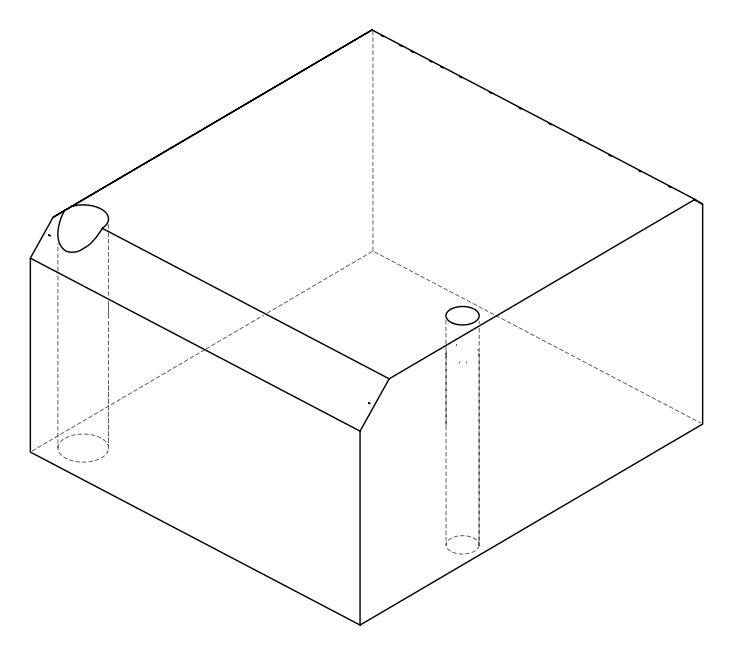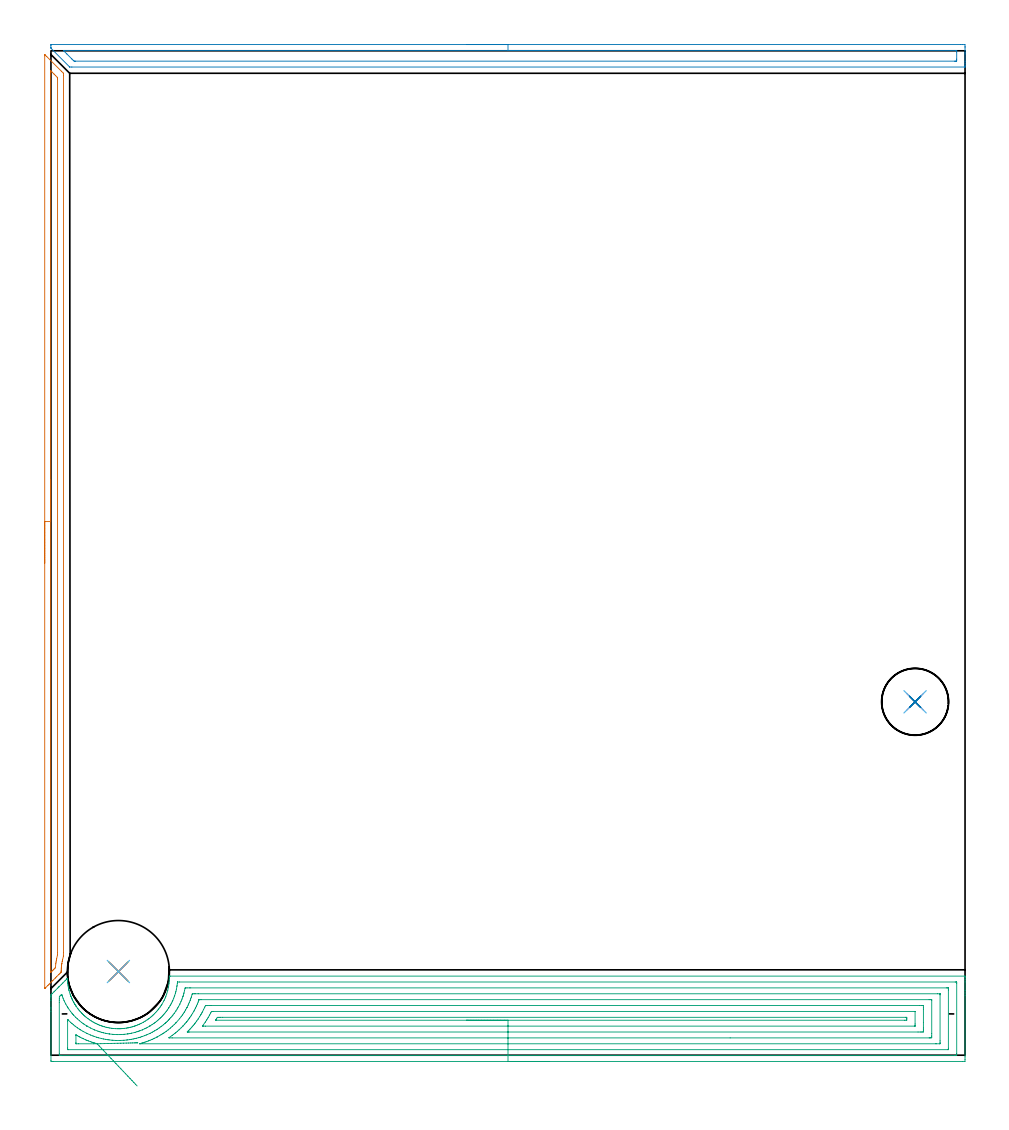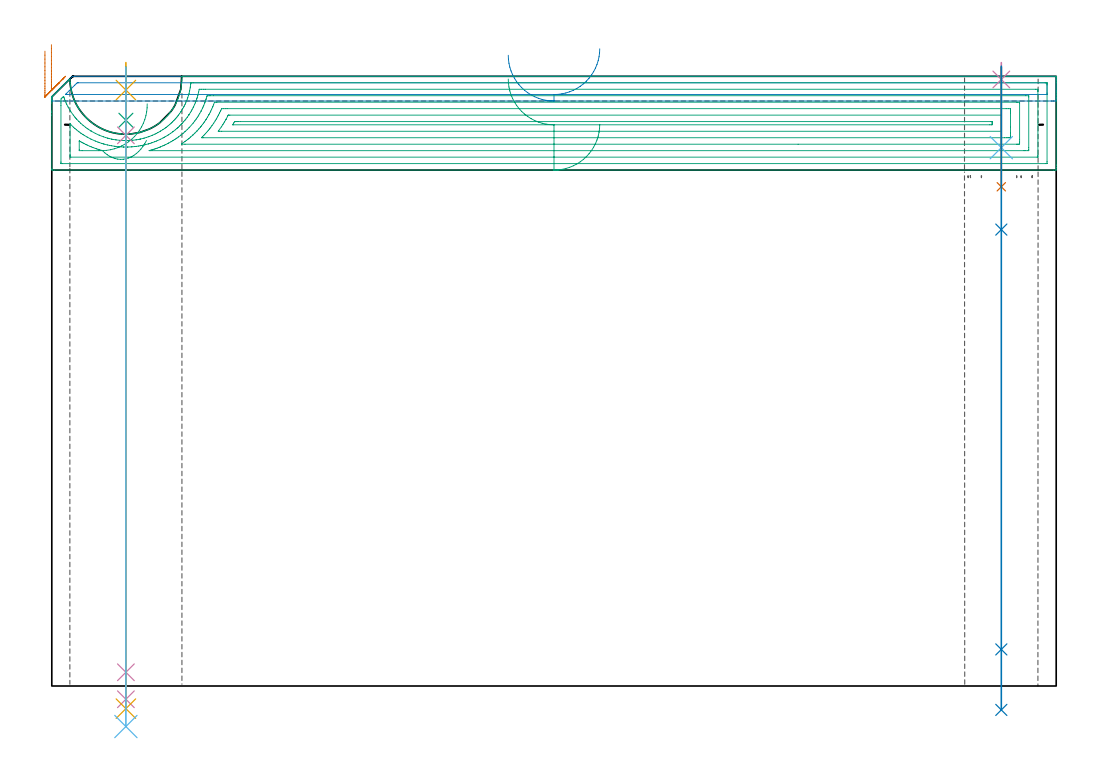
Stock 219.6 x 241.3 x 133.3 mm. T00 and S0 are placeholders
(PLAN: 12 operations, 8 tool changes, 23.9 min)
(1 AREA_MILL | FG_CHAMFER_SURFACE | UGT0205_001 | 3.7 min | 2313 mm3)
(2 AREA_MILL_1 | FG_CHAMFER_SURFACE_1 | UGT0205_001 | 3.68 min | 3163 mm3)
(3 AREA_MILL_2 | FG_CHAMFER_SURFACE_2 | UGT0205_001 | 13.69 min | 46036 mm3)
(4 SPOT_DRILL | STEP1HOLE | NXT0321_9005460120000 | 0.03 min | 3 mm3)
(5 SPOT_DRILL_1 | STEP1HOLE_1 | NXT0321_9005460120000 | 0.05 min | 141 mm3)
(6 DRILL_BLIND_HOLE_INTO_CENTER | STEP1HOLE | UGT0301_217 | 0.07 min | 1143 mm3)
(7 DRILL_TO_ENLARGE_BLIND_HOLE | STEP1HOLE | NXT0301_111 | 0.11 min | 3444 mm3)
(8 GUN_DRILL_THROUGH_HOLE | STEP1HOLE | UGT0307_013 | 0.76 min | 22242 mm3)
(9 DRILL_BLIND_HOLE_INTO_CENTER_1 | STEP1HOLE_1 | NXT0301_035 | 0.05 min | 213 mm3)
(10 GUN_DRILL_THROUGH_HOLE_1 | STEP1HOLE_1 | UGT0307_002 | 0.6 min | 3503 mm3)
(11 SPADE_DRILL_TO_ENLARGE_THROUGH_HOLE | STEP1HOLE_1 | UGT0306_006 | 0.56 min | 20978 mm3)
(12 DRILL_TO_ENLARGE_THROUGH_HOLE | STEP1HOLE_1 | UGT0301_058 | 0.58 min | 36714 mm3)
(TOOL UGT0205_001 | Chamfer Mill 20 x 3 x 45 deg. | D20 FL50 Z2)
(TOOL NXT0321_9005460120000 | NC Spot Drill, 142deg, 12mm, Carbide, Uncoated | D12 PA142 FL30 Z2)
(TOOL UGT0301_217 | Twist Drill 10.4 mm | D10.4 PA118 FL82 Z2)
(TOOL NXT0301_111 | Carbide Drill 16.1mm [860.1-1610-050A1-PM 4234] | D16.1 PA147 FL73 Z2)
(TOOL UGT0307_013 | Gun Drill 16 mm | D16 PA130 FL24 Z1)
(TOOL NXT0301_035 | Carbide Drill 6.4mm [860.1-0640-032A1-MM 2214] | D6.4 PA140 FL53 Z2)
(TOOL UGT0307_002 | Gun Drill 6 mm | D6 PA130 FL24 Z1)
(TOOL UGT0306_006 | Spade Drill 15.5mm | D15.5 PA132 FL10 Z2)
(TOOL UGT0301_058 | Twist Drill 24.5 mm | D24.5 PA118 FL160 Z2)
(OP 1 AREA_MILL)
G17 G21 G94 G90
T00 M6
G54
G17 G0 G90 X-1.5 Y118.2 S1061 M3
G43 Z143.3 H0
Z138.8
G94 G1 Y118.238 Z137.928 F250.
Y118.352 Z137.064
Y118.541 Z136.212
Y118.803 Z135.38
Y119.137 Z134.574
Y119.54 Z133.8
Y120.008 Z133.064
Y120.54 Z132.372
Y121.129 Z131.729
Y121.772 Z131.14
Y122.464 Z130.609
Y123.2 Z130.14
Y123.974 Z129.737
Y124.78 Z129.403
Y125.612 Z129.141
Y126.463 Z128.952
Y127.328 Z128.838
Y128.2 Z128.8
Y240.116
X-1.497 Y240.386 Z128.803
X-1.496 Y240.387 Z128.804
X-1.486 Y240.386 Z128.814
X-1.383 Y240.283 Z128.917
X-1.017 Y239.919 Z129.279
X2.517 Y236.384 Z132.814
X2.963 Y235.937 Z133.262
X3.006 Y235.887 Z133.29
X3. Y235.334 Z133.3
X2.999 Y24.644 Z133.299
X2.992 Y23.832 Z133.292
X2.989 Y23.751 Z133.289
X2.987 Y23.72 Z133.287
X2.788 Y22.934 Z133.087
X2.773 Y22.858 Z133.069
X2.693 Y22.498 Z132.991
X2.611 Y22.051 Z132.91
X2.61 Y22.041 Z132.909
X2.6 Y21.966 Z132.897
X2.564 Y21.724 Z132.864
X2.548 Y21.606 Z132.847
X2.514 Y21.283 Z132.813
X2.502 Y21.159 Z132.799
X2.498 Y21.073 Z132.791
X2.472 Y20.713 Z132.769
X2.459 Y20.364 Z132.757
X2.453 Y20.18 Z132.747
X2.45 Y20.115 Z132.745
X2.444 Y19.961 Z132.743
X2.443 Y19.943 Z132.742
X2.201 Y19.701 Z132.501
X1.928 Y19.426 Z132.224
X1.347 Y18.847 Z131.647
X1.045 Y18.542 Z131.34
X0.455 Y17.955 Z130.755
X0.161 Y17.658 Z130.456
X-0.444 Y17.056 Z129.856
X-0.723 Y16.775 Z129.572
X-1.259 Y16.24 Z129.039
X-1.337 Y16.163 Z128.961
X-1.459 Y16.047 Z128.839
X-1.495 Y16.016 Z128.803
X-1.5 Y16.204 Z128.8
Y128.2
X-0.086 Z130.214
Y236.22
X-0.085 Y236.391 Z130.215
X-0.083 Y236.477 Z130.217
X-0.08 Y236.516 Z130.22
X-0.079 Y236.517 Z130.221
X-0.066 Y236.508 Z130.234
X0.024 Y236.423 Z130.324
X0.23 Y236.22 Z130.53
X0.75 Y235.7 Z131.05
X1.121 Y235.327 Z131.421
X1.5 Y234.938 Z131.8
X1.579 Y234.847 Z131.879
X1.581 Y234.799 Z131.881
X1.584 Y234.694 Z131.884
X1.586 Y234.483 Z131.886
Y234.434
X1.584 Y24.644 Z131.884
X1.579 Y24.223 Z131.879
X1.577 Y24.119 Z131.877
X1.359 Y23.136 Z131.659
X1.305 Y22.858 Z131.605
X1.222 Y22.381 Z131.522
X1.164 Y21.966 Z131.464
X1.064 Y21.032 Z131.364
X1.025 Y20.987 Z131.325
X0.934 Y20.889 Z131.234
X0.75 Y20.701 Z131.05
X0.492 Y20.441 Z130.792
X0.23 Y20.18 Z130.53
X0.024 Y19.977 Z130.324
X-0.066 Y19.892 Z130.234
X-0.079 Y19.882 Z130.221
X-0.08 Y19.884 Z130.22
X-0.083 Y19.923 Z130.217
X-0.085 Y20.009 Z130.215
X-0.086 Y30.928 Z130.214
Y128.2
Y129.072 Z130.252
Y129.936 Z130.366
Y130.788 Z130.555
Y131.62 Z130.817
Y132.426 Z131.151
Y133.2 Z131.554
Y133.936 Z132.023
Y134.628 Z132.554
Y135.271 Z133.143
Y135.86 Z133.786
Y136.391 Z134.478
Y136.86 Z135.214
Y137.263 Z135.988
Y137.597 Z136.794
Y137.859 Z137.626
Y138.048 Z138.478
Y138.162 Z139.343
Y138.2 Z140.214
G0 Z143.3
M5
M2
(OP 2 AREA_MILL_1)
G17 G21 G94 G90
T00 M6
G54
G17 G0 G90 X99.8 Y242.8 S1061 M3
G43 Z143.3 H0
Z137.9
G94 G1 X99.838 Z137.028 F250.
X99.952 Z136.164
X100.141 Z135.312
X100.403 Z134.48
X100.737 Z133.674
X101.14 Z132.9
X101.608 Z132.164
X102.14 Z131.472
X102.729 Z130.829
X103.372 Z130.24
X104.064 Z129.708
X104.8 Z129.24
X105.574 Z128.837
X106.38 Z128.503
X107.212 Z128.241
X108.064 Z128.052
X108.928 Z127.938
X109.8 Z127.9
X218.513
X219.006 Y242.799 Z127.901
X219.494 Y242.794 Z127.903
X219.591 Y242.791 Z127.905
X219.6 Y242.31 Z128.385
Y242.015 Z128.68
Y241.426 Z129.268
Y240.836 Z129.862
Y240.542 Z130.155
Y238.774 Z131.921
Y238.186 Z132.513
Y237.725 Z132.974
Y237.416 Z133.275
X219.592 Y237.403 Z133.288
X219.452 Y237.4 Z133.3
X5.016
X4.5 Y237.405 Z133.295
X4.494
X0.112 Y241.8 Z128.898
X0.054 Y241.861 Z128.837
X0.049 Y241.868 Z128.83
X0.001 Y241.965 Z128.732
X-0.028 Y242.053 Z128.644
X-0.035 Y242.076 Z128.622
X-0.03 Y242.15 Z128.548
X-0.006 Y242.551 Z128.148
X-0.001 Y242.758 Z127.941
X0.002 Y242.792 Z127.907
X0.112 Y242.8 Z127.9
X109.8
Y241.386 Z129.314
X217.443 Y241.385 Z129.315
X217.533 Y241.384 Z129.316
X217.576 Y241.381 Z129.319
X217.59 Y241.379 Z129.321
X217.592 Y241.365 Z129.335
X217.597 Y241.27 Z129.43
X217.6 Y241.053 Z129.647
X217.598 Y239.286 Z131.414
X217.59 Y238.91 Z131.79
X217.585 Y238.821 Z131.879
X217.541 Y238.819 Z131.881
X217.435 Y238.816 Z131.884
X217.223 Y238.814 Z131.886
X217.182
X5.866 Y238.815 Z131.885
X5.654 Y238.819 Z131.881
X5.553 Y238.821 Z131.879
X5.352 Y239.011 Z131.689
X5.016 Y239.339 Z131.361
X3.814 Y240.542 Z130.158
X3.233 Y241.125 Z129.575
X3.075 Y241.288 Z129.412
X3.029 Y241.339 Z129.361
X2.995 Y241.379 Z129.321
X3.274 Y241.386 Z129.314
X109.8
X110.672 Z129.352
X111.536 Z129.466
X112.388 Z129.655
X113.22 Z129.917
X114.026 Z130.251
X114.8 Z130.654
X115.536 Z131.123
X116.228 Z131.654
X116.871 Z132.243
X117.46 Z132.886
X117.992 Z133.578
X118.46 Z134.314
X118.863 Z135.088
X119.197 Z135.894
X119.459 Z136.726
X119.648 Z137.578
X119.762 Z138.443
X119.8 Z139.314
G0 Z143.3
M5
M2
(OP 3 AREA_MILL_2)
G17 G21 G94 G90
T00 M6
G54
G17 G0 G90 X119.8 Y-1.5 S1061 M3
G43 Z143.3 H0
Z122.8
G94 G1 X119.762 Z121.928 F250.
X119.648 Z121.063
X119.459 Z120.212
X119.197 Z119.38
X118.863 Z118.574
X118.46 Z117.8
X117.992 Z117.064
X117.46 Z116.372
X116.871 Z115.729
X116.228 Z115.14
X115.536 Z114.608
X114.8 Z114.14
X114.026 Z113.737
X113.22 Z113.403
X112.388 Z113.141
X111.537 Z112.952
X110.672 Z112.838
X109.8 Z112.8
X0.592
X0.209 Y-1.496 Z112.802
X0.01 Y-1.491 Z112.806
X0. Y-1.289 Z113.008
Y10.521 Z124.816
Y11.116 Z125.413
Y11.407 Z125.703
Y13.178 Z127.473
Y13.759 Z128.058
Y14.063 Z128.362
Y14.216 Z128.515
X0.006 Y14.501 Z128.8
X0.008 Y14.506 Z128.805
X0.146 Y14.647 Z128.945
X0.289 Y14.789 Z129.088
X0.742 Y15.244 Z129.539
X1.038 Y15.538 Z129.838
X1.628 Y16.13 Z130.425
X1.916 Y16.416 Z130.716
X1.929 Y16.429 Z130.729
X2.513 Y17.015 Z131.311
X2.853 Y17.353 Z131.653
X3.399 Y17.901 Z132.197
X3.712 Y18.213 Z132.512
X3.802 Y18.305 Z132.599
X3.818 Y18.321 Z132.615
X3.865 Y18.356 Z132.649
X3.945 Y18.353 Z132.644
X3.956 Y18.307 Z132.597
X3.966 Y18.011 Z132.305
X3.988 Y17.658 Z131.952
X3.994 Y17.606 Z131.9
X4.024 Y17.304 Z131.601
X4.09 Y16.854 Z131.153
X4.154 Y16.421 Z130.72
X4.223 Y16.05 Z130.348
X4.27 Y15.834 Z130.132
X4.304 Y15.679 Z129.977
X4.342 Y15.54 Z129.838
X4.612 Y14.658 Z128.957
X4.767 Y14.215 Z128.515
X4.812 Y14.104 Z128.404
X4.944 Y13.776 Z128.076
X5.05 Y13.537 Z127.837
X5.068 Y13.497 Z127.796
X5.198 Y13.22 Z127.517
X5.364 Y12.896 Z127.193
X5.454 Y12.735 Z127.031
X5.529 Y12.599 Z126.898
X5.612 Y12.451 Z126.75
X5.644 Y12.398 Z126.697
X5.709 Y12.292 Z126.588
X5.761 Y12.205 Z126.504
X5.877 Y12.014 Z126.312
X5.941 Y11.915 Z126.214
X5.984 Y11.849 Z126.147
X6.024 Y11.788 Z126.086
X6.092 Y11.684 Z125.983
X6.497 Y11.132 Z125.431
X6.736 Y10.828 Z125.128
X6.996 Y10.521 Z124.818
X7.268 Y10.226 Z124.522
X7.427 Y10.063 Z124.359
X7.556 Y9.931 Z124.227
X7.724 Y9.767 Z124.063
X7.88 Y9.616 Z123.912
X8.021 Y9.489 Z123.785
X8.152 Y9.37 Z123.667
X8.459 Y9.111 Z123.409
X8.774 Y8.864 Z123.161
X8.932 Y8.75 Z123.046
X9.294 Y8.488 Z122.786
X9.668 Y8.242 Z122.539
X10.112 Y7.977 Z122.275
X10.562 Y7.729 Z122.027
X10.741 Y7.638 Z121.937
X10.804 Y7.606 Z121.905
X11.129 Y7.455 Z121.753
X11.29 Y7.384 Z121.682
X11.456 Y7.311 Z121.61
X11.734 Y7.201 Z121.5
X11.902 Y7.135 Z121.434
X12.181 Y7.037 Z121.333
X12.35 Y6.976 Z121.274
X12.513 Y6.925 Z121.224
X12.627 Y6.891 Z121.187
X12.726 Y6.86 Z121.157
X12.775 Y6.844 Z121.142
X13.244 Y6.714 Z121.013
X13.383 Y6.684 Z120.982
X13.519 Y6.655 Z120.951
X13.69 Y6.616 Z120.914
X14.138 Y6.532 Z120.828
X14.585 Y6.465 Z120.76
X14.856 Y6.436 Z120.727
X15.032 Y6.415 Z120.708
X15.479 Y6.379 Z120.675
X15.926 Y6.36 Z120.656
X16.222 Y6.361 Z120.651
X16.373 Y6.359 Z120.652
X16.507 Y6.364 Z120.656
X16.625 Y6.367 Z120.662
X16.639
X16.82 Y6.373 Z120.669
X17.268 Y6.404 Z120.699
X17.53 Y6.433 Z120.724
X17.714 Y6.451 Z120.745
X18.162 Y6.514 Z120.81
X18.422 Y6.563 Z120.857
X18.596 Y6.594 Z120.891
X18.608 Y6.596 Z120.893
X18.868 Y6.654 Z120.949
X19.009 Y6.684 Z120.981
X19.197 Y6.724 Z121.024
X19.502 Y6.808 Z121.107
X19.671 Y6.861 Z121.158
X19.759 Y6.888 Z121.184
X19.857 Y6.917 Z121.216
X19.951 Y6.946 Z121.244
X20.048 Y6.979 Z121.277
X20.205 Y7.034 Z121.33
X20.396 Y7.098 Z121.396
X20.845 Y7.273 Z121.572
X21.096 Y7.381 Z121.678
X21.29 Y7.464 Z121.762
X21.61 Y7.614 Z121.914
X22.185 Y7.92 Z122.218
X22.635 Y8.186 Z122.483
X23.11 Y8.488 Z122.786
X23.325 Y8.645 Z122.941
X23.546 Y8.805 Z123.103
X23.973 Y9.135 Z123.434
X24.245 Y9.368 Z123.668
X24.53 Y9.636 Z123.933
X24.662 Y9.761 Z124.056
X24.867 Y9.95 Z124.249
X25.165 Y10.263 Z124.563
X25.388 Y10.521 Z124.817
X25.554 Y10.709 Z125.009
X25.761 Y10.946 Z125.246
X25.781 Y10.972 Z125.272
X25.905 Y11.132 Z125.431
X26.223 Y11.569 Z125.868
X26.445 Y11.897 Z126.196
X26.524 Y12.013 Z126.313
X26.655 Y12.221 Z126.521
X27.032 Y12.895 Z127.194
X27.175 Y13.178 Z127.474
X27.254 Y13.334 Z127.632
X27.457 Y13.776 Z128.076
X27.549 Y13.995 Z128.295
X27.607 Y14.157 Z128.457
X27.787 Y14.658 Z128.957
X28.049 Y15.54 Z129.838
X28.242 Y16.421 Z130.72
X28.369 Y17.304 Z131.6
X28.44 Y18.186 Z132.482
X28.451 Y18.967 Z133.259
X28.453 Y18.997 Z133.289
X28.674 Y19. Z133.3
X219.454
X219.59 Y18.997 Z133.288
X219.593 Y18.979 Z133.27
X219.6 Y18.666 Z132.965
Y18.187 Z132.486
Y17.606 Z131.9
Y15.544 Z129.841
Y14.949 Z129.244
Y14.361 Z128.656
Y-0.403 Z113.894
X219.596 Y-0.991 Z113.306
X219.592 Y-1.491 Z112.806
X219.515 Y-1.494 Z112.803
X219.008 Y-1.5 Z112.8
X109.8
Y-0.086 Z114.214
X2.355
X2.155 Y-0.084 Z114.216
X2.055 Y-0.081 Z114.219
X2.014 Y-0.079 Z114.221
X2.01 Y-0.049 Z114.251
X2.005 Y0.04 Z114.34
X2.001 Y0.266 Z114.566
X2. Y12.664 Z126.964
X2.002 Y13.178 Z127.478
X2.006 Y13.545 Z127.845
X2.023 Y14.063 Z128.363
X2.196 Y14.241 Z128.541
X2.375 Y14.422 Z128.722
X2.565 Y14.603 Z128.903
X2.572 Y14.607 Z128.907
X2.578 Y14.593 Z128.893
X2.596 Y14.55 Z128.85
X2.623 Y14.472 Z128.772
X2.666 Y14.348 Z128.648
X2.768 Y14.063 Z128.363
X2.904 Y13.703 Z128.003
X3.123 Y13.178 Z127.478
X3.267 Y12.852 Z127.152
X3.561 Y12.292 Z126.592
X3.935 Y11.628 Z125.928
X4.074 Y11.407 Z125.707
X4.158 Y11.277 Z125.577
X4.703 Y10.521 Z124.821
X5.05 Y10.075 Z124.375
X5.253 Y9.838 Z124.138
X5.435 Y9.636 Z123.936
X5.941 Y9.106 Z123.406
X6.309 Y8.75 Z123.05
X6.833 Y8.292 Z122.592
X7.37 Y7.864 Z122.164
X7.724 Y7.606 Z121.906
X7.939 Y7.456 Z121.756
X8.514 Y7.079 Z121.379
X8.616 Y7.019 Z121.319
X8.631 Y7.01 Z121.31
X8.685 Y6.979 Z121.279
X9.507 Y6.531 Z120.831
X10.368 Y6.123 Z120.423
X10.398 Y6.11 Z120.41
X10.405 Y6.107 Z120.407
X10.439 Y6.093 Z120.393
X11.29 Y5.777 Z120.077
X11.771 Y5.616 Z119.916
X12.181 Y5.493 Z119.793
X12.307 Y5.458 Z119.758
X12.631 Y5.375 Z119.675
X13.101 Y5.264 Z119.564
X13.125 Y5.259 Z119.559
X13.393 Y5.208 Z119.508
X13.964 Y5.114 Z119.414
X14.075 Y5.098 Z119.398
X14.856 Y5.01 Z119.31
X15.073 Y4.993 Z119.293
X15.747 Y4.956 Z119.256
X16.007 Y4.95 Z119.25
X16.639 Y4.956 Z119.256
X16.884 Y4.964 Z119.264
X17.53 Y5.007 Z119.307
X17.714 Y5.026 Z119.326
X18.422 Y5.111 Z119.411
X18.507 Y5.123 Z119.423
X19.009 Y5.208 Z119.508
X19.286 Y5.263 Z119.563
X19.313 Y5.269 Z119.569
X19.348 Y5.277 Z119.577
X20.08 Y5.457 Z119.757
X20.205 Y5.491 Z119.791
X20.67 Y5.632 Z119.932
X21.096 Y5.774 Z120.074
X21.335 Y5.856 Z120.156
X21.952 Y6.093 Z120.393
X21.982 Y6.106 Z120.406
X21.988 Y6.108 Z120.408
X22.588 Y6.383 Z120.683
X22.879 Y6.528 Z120.828
X23.175 Y6.685 Z120.985
X23.711 Y6.979 Z121.279
X23.758 Y7.005 Z121.305
X23.771 Y7.013 Z121.313
X24.293 Y7.346 Z121.646
X24.662 Y7.594 Z121.894
X24.821 Y7.707 Z122.007
X25.033 Y7.864 Z122.164
X25.325 Y8.092 Z122.392
X25.554 Y8.276 Z122.576
X25.808 Y8.498 Z122.798
X26.087 Y8.75 Z123.05
X26.272 Y8.922 Z123.222
X26.445 Y9.089 Z123.389
X26.713 Y9.369 Z123.669
X26.96 Y9.636 Z123.936
X27.137 Y9.834 Z124.134
X27.337 Y10.063 Z124.363
X27.543 Y10.317 Z124.617
X27.7 Y10.521 Z124.821
X27.922 Y10.825 Z125.125
X28.228 Y11.257 Z125.557
X28.288 Y11.347 Z125.647
X28.326 Y11.407 Z125.707
X28.618 Y11.905 Z126.205
X28.839 Y12.292 Z126.592
X28.938 Y12.473 Z126.773
X29.12 Y12.825 Z127.125
X29.232 Y13.067 Z127.367
X29.28 Y13.178 Z127.478
X29.493 Y13.692 Z127.992
X29.629 Y14.063 Z128.363
X29.728 Y14.345 Z128.645
X29.917 Y14.949 Z129.249
X29.939 Y15.021 Z129.321
X30.011 Y15.268 Z129.568
X30.114 Y15.733 Z130.033
X30.134 Y15.834 Z130.134
X30.253 Y16.479 Z130.779
X30.29 Y16.72 Z131.02
X30.363 Y17.256 Z131.556
X30.381 Y17.411 Z131.711
X30.395 Y17.533 Z131.833
X30.402 Y17.57 Z131.87
X30.407 Y17.58 Z131.88
X30.414 Y17.581 Z131.881
X30.467 Y17.584 Z131.884
X30.903 Y17.586 Z131.886
X217.245
X217.445 Y17.583 Z131.883
X217.545 Y17.581 Z131.881
X217.586 Y17.579 Z131.879
X217.59 Y17.549 Z131.849
X217.595 Y17.459 Z131.759
X217.599 Y17.234 Z131.534
Y0.409 Z114.709
X217.593 Y0.035 Z114.335
X217.59 Y-0.068 Z114.232
X217.574 Y-0.079 Z114.221
X217.551 Y-0.081 Z114.219
X217.443 Y-0.084 Z114.216
X217.225 Y-0.086 Z114.214
X109.8
Y1.328 Z115.628
X4.158 Y1.329 Z115.629
X4.073 Y1.33 Z115.63
X4.032 Y1.333 Z115.633
X4.018 Y1.334 Z115.634
X4.01 Y1.353 Z115.653
X4.002 Y1.511 Z115.811
X4.001 Y1.666 Z115.966
X4. Y1.822 Z116.122
X4.001 Y8.178 Z122.478
X4.003 Y8.492 Z122.792
X4.006 Y8.581 Z122.881
X4.007 Y8.587 Z122.887
X4.023 Y8.573 Z122.873
X4.076 Y8.52 Z122.82
X4.158 Y8.437 Z122.737
X4.749 Y7.864 Z122.164
X5.05 Y7.598 Z121.898
X5.388 Y7.312 Z121.612
X5.8 Y6.979 Z121.279
X5.941 Y6.87 Z121.17
X6.355 Y6.568 Z120.868
X6.833 Y6.254 Z120.554
X7.088 Y6.093 Z120.393
X7.724 Y5.722 Z120.022
X8.543 Y5.28 Z119.58
X8.697 Y5.208 Z119.508
X9.507 Y4.849 Z119.149
X10.101 Y4.618 Z118.918
X10.398 Y4.511 Z118.811
X10.955 Y4.322 Z118.622
X11.29 Y4.222 Z118.522
X11.432 Y4.181 Z118.481
X12.181 Y3.992 Z118.292
X12.607 Y3.9 Z118.2
X13.073 Y3.814 Z118.114
X13.686 Y3.713 Z118.013
X13.964 Y3.679 Z117.979
X14.693 Y3.598 Z117.898
X14.856 Y3.586 Z117.886
X15.642 Y3.541 Z117.841
X15.747 Y3.539 Z117.839
X16.538 Y3.537 Z117.837
X16.639 Y3.54 Z117.84
X17.391 Y3.575 Z117.875
X17.53 Y3.586 Z117.886
X18.206 Y3.651 Z117.951
X18.422 Y3.677 Z117.977
X18.994 Y3.754 Z118.054
X19.313 Y3.811 Z118.111
X19.746 Y3.892 Z118.192
X20.205 Y3.995 Z118.295
X20.471 Y4.058 Z118.358
X21.096 Y4.219 Z118.519
X21.177 Y4.242 Z118.542
X21.445 Y4.322 Z118.622
X21.852 Y4.458 Z118.758
X21.988 Y4.505 Z118.805
X22.502 Y4.698 Z118.998
X22.879 Y4.847 Z119.147
X23.134 Y4.955 Z119.255
X23.716 Y5.208 Z119.508
X23.753 Y5.225 Z119.525
X23.771 Y5.234 Z119.534
X24.335 Y5.533 Z119.833
X24.662 Y5.711 Z120.011
X24.906 Y5.851 Z120.151
X25.317 Y6.093 Z120.393
X25.463 Y6.184 Z120.484
X25.554 Y6.242 Z120.542
X25.995 Y6.541 Z120.841
X26.445 Y6.86 Z121.16
X26.514 Y6.911 Z121.211
X26.602 Y6.979 Z121.279
X27.008 Y7.306 Z121.606
X27.337 Y7.581 Z121.881
X27.487 Y7.715 Z122.015
X27.648 Y7.864 Z122.164
X27.944 Y8.147 Z122.447
X28.228 Y8.424 Z122.724
X28.388 Y8.591 Z122.891
X28.534 Y8.75 Z123.05
X28.809 Y9.059 Z123.359
X29.12 Y9.414 Z123.714
X29.22 Y9.536 Z123.836
X29.298 Y9.636 Z123.936
X29.601 Y10.044 Z124.344
X29.946 Y10.521 Z124.821
X29.973 Y10.559 Z124.859
X30.011 Y10.616 Z124.916
X30.313 Y11.107 Z125.407
X30.492 Y11.407 Z125.707
X30.64 Y11.668 Z125.968
X30.903 Y12.149 Z126.449
X30.951 Y12.245 Z126.545
X30.973 Y12.292 Z126.592
X31.227 Y12.856 Z127.156
X31.363 Y13.178 Z127.478
X31.484 Y13.486 Z127.786
X31.693 Y14.063 Z128.363
X31.718 Y14.139 Z128.439
X31.794 Y14.388 Z128.688
X31.921 Y14.823 Z129.123
X31.953 Y14.949 Z129.249
X32.092 Y15.539 Z129.839
X32.212 Y16.073 Z130.373
X32.241 Y16.165 Z130.465
X32.351 Y16.167 Z130.467
X32.686 Y16.17 Z130.47
X33.238 Y16.171 Z130.471
X33.577
X215.103
X215.442 Y16.169 Z130.469
X215.554 Y16.167 Z130.467
X215.587 Y16.165 Z130.465
X215.592 Y16.096 Z130.396
X215.596 Y15.991 Z130.291
X215.599 Y15.834 Z130.134
X215.6 Y15.678 Z129.978
X215.599 Y1.666 Z115.966
X215.598 Y1.511 Z115.811
X215.59 Y1.353 Z115.653
X215.583 Y1.334 Z115.634
X215.568 Y1.333 Z115.633
X215.527 Y1.33 Z115.63
X215.442 Y1.329 Z115.629
X109.8 Y1.328 Z115.628
Y2.743 Z117.043
X21.587
X21.468 Y2.745 Z117.045
X21.293 Y2.749 Z117.049
X21.29
X21.32 Y2.76 Z117.06
X21.401 Y2.784 Z117.084
X21.677 Y2.86 Z117.16
X21.768 Y2.885 Z117.185
X21.988 Y2.951 Z117.251
X22.36 Y3.067 Z117.367
X22.584 Y3.139 Z117.439
X22.879 Y3.238 Z117.538
X23.027 Y3.29 Z117.59
X23.424 Y3.437 Z117.737
X23.673 Y3.534 Z117.834
X23.771 Y3.575 Z117.875
X24.295 Y3.801 Z118.101
X24.662 Y3.964 Z118.264
X24.908 Y4.079 Z118.379
X25.397 Y4.322 Z118.622
X25.5 Y4.376 Z118.676
X25.554 Y4.405 Z118.705
X26.067 Y4.698 Z118.998
X26.445 Y4.917 Z119.217
X26.627 Y5.027 Z119.327
X26.916 Y5.208 Z119.508
X27.169 Y5.374 Z119.674
X27.337 Y5.488 Z119.788
X27.689 Y5.743 Z120.043
X28.167 Y6.093 Z120.393
X28.202 Y6.12 Z120.42
X28.228 Y6.141 Z120.441
X28.688 Y6.523 Z120.823
X29.12 Y6.895 Z121.195
X29.164 Y6.935 Z121.235
X29.21 Y6.979 Z121.279
X29.616 Y7.372 Z121.672
X30.011 Y7.759 Z122.059
X30.063 Y7.813 Z122.113
X30.11 Y7.864 Z122.164
X30.903 Y8.766 Z123.066
X31.279 Y9.262 Z123.562
X31.554 Y9.636 Z123.936
X31.654 Y9.775 Z124.075
X31.794 Y9.978 Z124.278
X32.006 Y10.311 Z124.611
X32.135 Y10.521 Z124.821
X32.338 Y10.866 Z125.166
X32.644 Y11.407 Z125.707
X32.659 Y11.433 Z125.733
X32.686 Y11.484 Z125.784
X32.95 Y12.029 Z126.329
X33.071 Y12.292 Z126.592
X33.224 Y12.643 Z126.943
X33.441 Y13.178 Z127.478
X33.479 Y13.276 Z127.576
X33.577 Y13.552 Z127.852
X33.702 Y13.939 Z128.239
X33.741 Y14.063 Z128.363
X33.91 Y14.618 Z128.918
X33.953 Y14.75 Z129.05
X34.12 Y14.753 Z129.053
X34.469 Y14.756 Z129.056
X34.662 Y14.757 Z129.057
X35.36
X212.961
X213.516 Y14.753 Z129.053
X213.579 Y14.75 Z129.05
X213.59 Y14.748 Z129.048
X213.594 Y14.729 Z129.029
X213.597 Y14.683 Z128.983
X213.599 Y14.496 Z128.796
X213.6 Y3.437 Z117.737
X213.598 Y3.023 Z117.323
X213.595 Y2.817 Z117.117
X213.59 Y2.766 Z117.066
X213.587 Y2.749 Z117.049
X213.565 Y2.748 Z117.048
X213.464 Y2.745 Z117.045
X212.768 Y2.743 Z117.043
X212.575
X109.8
Y4.157 Z118.457
X29.12
X28.39 Y4.161 Z118.461
X28.371 Y4.163 Z118.463
X28.348 Y4.203 Z118.503
X29.12 Y4.751 Z119.051
X29.383 Y4.947 Z119.247
X29.725 Y5.208 Z119.508
X29.885 Y5.334 Z119.634
X30.011 Y5.437 Z119.737
X30.365 Y5.742 Z120.042
X30.768 Y6.093 Z120.393
X30.839 Y6.157 Z120.457
X30.903 Y6.217 Z120.517
X31.289 Y6.595 Z120.895
X31.678 Y6.979 Z121.279
X31.735 Y7.037 Z121.337
X31.794 Y7.101 Z121.401
X32.154 Y7.508 Z121.808
X32.466 Y7.864 Z122.164
X32.567 Y7.983 Z122.283
X32.686 Y8.127 Z122.427
X32.957 Y8.481 Z122.781
X33.159 Y8.75 Z123.05
X33.334 Y8.992 Z123.292
X33.577 Y9.336 Z123.636
X33.696 Y9.518 Z123.818
X33.77 Y9.636 Z123.936
X34.033 Y10.068 Z124.368
X34.301 Y10.521 Z124.821
X34.362 Y10.628 Z124.928
X34.469 Y10.823 Z125.123
X34.667 Y11.21 Z125.51
X34.763 Y11.407 Z125.707
X34.952 Y11.812 Z126.112
X35.166 Y12.292 Z126.592
X35.224 Y12.428 Z126.728
X35.36 Y12.771 Z127.071
X35.539 Y13.266 Z127.566
X35.557 Y13.307 Z127.607
X35.566 Y13.324 Z127.624
X35.589 Y13.336 Z127.636
X35.919 Y13.341 Z127.641
X36.086 Y13.342 Z127.642
X210.985 Y13.343 Z127.643
X211.151 Y13.342 Z127.642
X211.483 Y13.338 Z127.638
X211.576 Y13.336 Z127.636
X211.591 Y13.329 Z127.629
X211.593 Y13.318 Z127.618
X211.597 Y13.265 Z127.565
X211.599 Y13.178 Z127.478
X211.6 Y5.208 Z119.508
X211.599 Y4.598 Z118.898
X211.594 Y4.322 Z118.622
X211.59 Y4.176 Z118.476
X211.317 Y4.164 Z118.464
X211.149 Y4.159 Z118.459
X210.985 Y4.158 Z118.458
X163.169 Y4.157 Z118.457
X109.8
Y5.571 Z119.871
X33.211
X32.989 Y5.572 Z119.872
X32.904 Y5.574 Z119.874
X32.771 Y5.578 Z119.878
X32.742 Y5.584 Z119.884
X32.766 Y5.611 Z119.911
X32.816 Y5.663 Z119.963
X32.966 Y5.815 Z120.115
X33.241 Y6.093 Z120.393
X33.405 Y6.265 Z120.565
X33.577 Y6.45 Z120.75
X33.827 Y6.731 Z121.031
X34.043 Y6.979 Z121.279
X34.238 Y7.208 Z121.508
X34.469 Y7.485 Z121.785
X34.635 Y7.699 Z121.999
X34.76 Y7.864 Z122.164
X35.013 Y8.21 Z122.51
X35.36 Y8.693 Z122.993
X35.397 Y8.75 Z123.05
X35.725 Y9.273 Z123.573
X35.948 Y9.636 Z123.936
X36.06 Y9.826 Z124.126
X36.252 Y10.162 Z124.462
X36.377 Y10.397 Z124.697
X36.44 Y10.521 Z124.821
X36.673 Y10.988 Z125.288
X36.878 Y11.407 Z125.707
X36.966 Y11.583 Z125.883
X37.143 Y11.922 Z126.222
X37.513 Y11.925 Z126.225
X38.035 Y11.928 Z126.228
X38.401 Y11.929 Z126.229
X208.676 Y11.928 Z126.228
X209.202 Y11.926 Z126.226
X209.574 Y11.922 Z126.222
X209.59 Y11.919 Z126.219
X209.596 Y11.9 Z126.2
X209.599 Y11.407 Z125.707
X209.6 Y11.011 Z125.311
Y7.864 Z122.164
Y6.583 Z120.883
X209.598 Y6.093 Z120.393
X209.594 Y5.703 Z120.003
X209.586 Y5.578 Z119.878
X209.464 Y5.576 Z119.876
X209.202 Y5.573 Z119.873
X208.835 Y5.571 Z119.871
X208.31
X109.8
Y6.985 Z121.285
X37.143
X36.704 Y6.987 Z121.287
X36.487 Y6.99 Z121.29
X36.393 Y6.992 Z121.292
X36.41 Y7.027 Z121.327
X37.065 Y7.942 Z122.242
X37.143 Y8.054 Z122.354
X37.416 Y8.479 Z122.779
X37.586 Y8.75 Z123.05
X37.755 Y9.028 Z123.328
X38.035 Y9.504 Z123.804
X38.082 Y9.589 Z123.889
X38.107 Y9.636 Z123.936
X38.388 Y10.17 Z124.47
X38.528 Y10.433 Z124.733
X38.558 Y10.485 Z124.785
X38.574 Y10.508 Z124.808
X38.595 Y10.509 Z124.809
X38.705 Y10.512 Z124.812
X38.926 Y10.515 Z124.815
X207.425
X207.528 Y10.511 Z124.811
X207.578 Y10.508 Z124.808
X207.591 Y10.504 Z124.804
X207.594 Y10.49 Z124.79
X207.599 Y10.451 Z124.751
Y7.504 Z121.804
X207.596 Y7.144 Z121.444
X207.593 Y7.041 Z121.341
X207.589 Y6.991 Z121.291
X207.583 Y6.99 Z121.29
X207.529 Y6.987 Z121.287
X207.419 Y6.985 Z121.285
X109.8
Y8.399 Z122.699
X39.7 Y8.4 Z122.7
X39.606 Y8.401 Z122.701
X39.578 Y8.403 Z122.703
X39.574 Y8.404 Z122.704
X39.61 Y8.474 Z122.774
X39.687 Y8.618 Z122.918
X39.818 Y8.848 Z123.148
X39.962 Y9.084 Z123.384
X40.088 Y9.093 Z123.393
X40.36 Y9.097 Z123.397
X40.709 Y9.099 Z123.399
X41.248 Y9.1 Z123.4
X205.283
X205.485 Y9.098 Z123.398
X205.563 Y9.096 Z123.396
X205.589 Y9.094 Z123.394
X205.592 Y9.056 Z123.356
X205.596 Y8.966 Z123.266
X205.6 Y8.785 Z123.085
Y8.75 Z123.05
X205.597 Y8.537 Z122.837
X205.593 Y8.432 Z122.732
X205.591 Y8.411 Z122.711
X205.549 Y8.406 Z122.706
X205.45 Y8.404 Z122.704
X205.096 Y8.4 Z122.7
X109.8 Y8.399 Z122.699
X108.928 Z122.738
X108.064 Z122.851
X107.212 Z123.04
X106.38 Z123.303
X105.574 Z123.636
X104.8 Z124.039
X104.064 Z124.508
X103.372 Z125.039
X102.729 Z125.628
X102.14 Z126.272
X101.609 Z126.964
X101.14 Z127.699
X100.737 Z128.473
X100.403 Z129.279
X100.141 Z130.111
X99.952 Z130.963
X99.838 Z131.828
X99.8 Z132.699
G0 Z143.3
X20.854 Y2.975
Z127.278
G1 X20.836 Z126.406
X20.742 Y2.973 Z125.539
X20.573 Y2.969 Z124.683
X20.33 Y2.963 Z123.845
X20.015 Y2.956 Z123.031
X19.63 Y2.947 Z122.248
X19.179 Y2.937 Z121.502
X18.664 Y2.925 Z120.798
X18.09 Y2.912 Z120.141
X17.46 Y2.897 Z119.537
X16.781 Y2.881 Z118.99
X16.056 Y2.864 Z118.505
X15.292 Y2.847 Z118.084
X14.495 Y2.828 Z117.732
X13.669 Y2.809 Z117.45
X12.822 Y2.79 Z117.242
X11.96 Y2.77 Z117.108
X11.09 Y2.75 Z117.05
X10.205 Y2.743 Z117.043
X6.639
X6.084 Y2.747 Z117.047
X6.021 Y2.749 Z117.049
X6.01 Y2.752 Z117.052
X6.006 Y2.771 Z117.071
X6.003 Y2.817 Z117.117
X6.001 Y3.004 Z117.304
Y4.736 Z119.036
X6.003 Y4.839 Z119.139
X6.005 Y4.864 Z119.164
X6.006 Y4.867 Z119.167
X6.042 Y4.853 Z119.153
X6.35 Y4.682 Z118.982
X6.623 Y4.53 Z118.83
X6.833 Y4.419 Z118.719
X7.018 Y4.322 Z118.622
X7.486 Y4.086 Z118.386
X7.724 Y3.974 Z118.274
X8.372 Y3.679 Z117.979
X8.616 Y3.58 Z117.88
X8.983 Y3.437 Z117.737
X9.507 Y3.245 Z117.545
X9.806 Y3.14 Z117.44
X10.114 Y3.043 Z117.343
X10.398 Y2.958 Z117.258
X11.077 Y2.763 Z117.063
X11.083 Y2.758 Z117.058
X11.09 Y2.75 Z117.05
X11.591 Y2.222 Z116.569
X12.119 Y1.665 Z116.153
X12.669 Y1.085 Z115.806
X13.239 Y0.484 Z115.529
X13.823 Y-0.131 Z115.326
X14.417 Y-0.757 Z115.198
X15.016 Y-1.389 Z115.145
X15.616 Y-2.022 Z115.169
X16.212 Y-2.651 Z115.268
X16.801 Y-3.271 Z115.442
X17.376 Y-3.878 Z115.691
X17.935 Y-4.466 Z116.011
X18.472 Y-5.033 Z116.401
X18.983 Y-5.572 Z116.857
X19.466 Y-6.081 Z117.376
X19.915 Y-6.555 Z117.955
X20.328 Y-6.99 Z118.588
X20.702 Y-7.384 Z119.271
G0 Z143.3
M5
M2
(OP 4 SPOT_DRILL)
G17 G21 G94 G90
T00 M6
G54
G17 G0 G90 X207.6 Y84.9 S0 M3
G43 Z143.3 H0
G94 G81 G98 Z132.611 F250. R136.3
G80
M5
M2
(OP 5 SPOT_DRILL_1)
G17 G21 G94 G90
T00 M6
G54
G17 G0 G90 X16.2 Y20.1 S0 M3
G43 Z143.3 H0
G94 G81 G98 Z130.3 F250. R136.3
G80
M5
M2
(OP 6 DRILL_BLIND_HOLE_INTO_CENTER)
G17 G21 G94 G90
T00 M6
G54
G17 G0 G90 X207.6 Y84.9 S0 M3
G43 Z143.3 H0
G94 G81 G98 Z117.7 F250. R135.3
G80
M5
M2
(OP 7 DRILL_TO_ENLARGE_BLIND_HOLE)
G17 G21 G94 G90
T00 M6
G54
G17 G0 G90 X207.6 Y84.9 S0 M3
G43 Z143.3 H1
G94 G81 G98 Z109.15 F250. R135.3
G80
M5
M2
(OP 8 GUN_DRILL_THROUGH_HOLE)
G17 G21 G94 G90
T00 M6
G54
G17 G0 G90 X207.6 Y84.9 M8
G43 Z143.3 H0
Z135.52
S716 M3
G94 G1 Z99.789 F125. M26
G4 X.084
Z8. F250.
G4 X.084
Z-5.23 F125.
G4 X.084
M5
M9
G0 Z135.52
Z143.3
M2
(OP 9 DRILL_BLIND_HOLE_INTO_CENTER_1)
G17 G21 G94 G90
T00 M6
G54
G17 G0 G90 X16.2 Y20.1 S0 M3
G43 Z143.3 H1
G94 G81 G98 Z123.7 F250. R135.3
G80
M5
M2
(OP 10 GUN_DRILL_THROUGH_HOLE_1)
G17 G21 G94 G90
T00 M6
G54
G17 G0 G90 X16.2 Y20.1 M8
G43 Z143.3 H0
Z130.672
S716 M3
G94 G1 Z120.393 F125. M26
G4 X.084
Z3. F250.
G4 X.084
Z-2.899 F125.
G4 X.084
M5
M9
G0 Z130.672
Z143.3
M2
(OP 11 SPADE_DRILL_TO_ENLARGE_THROUGH_HOLE)
G17 G21 G94 G90
T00 M6
G54
G17 G0 G90 X16.2 Y20.1 S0 M3
G43 Z143.3 H0
G94 G73 G98 Z-4.951 F250. Q15.361 R135.3
G80
M5
M2
(OP 12 DRILL_TO_ENLARGE_THROUGH_HOLE)
G17 G21 G94 G90
T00 M6
G54
G17 G0 G90 X16.2 Y20.1 S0 M3
G43 Z143.3 H0
G94 G73 G98 Z-8.861 F250. Q23.693 R135.3
G80
M5
M2
